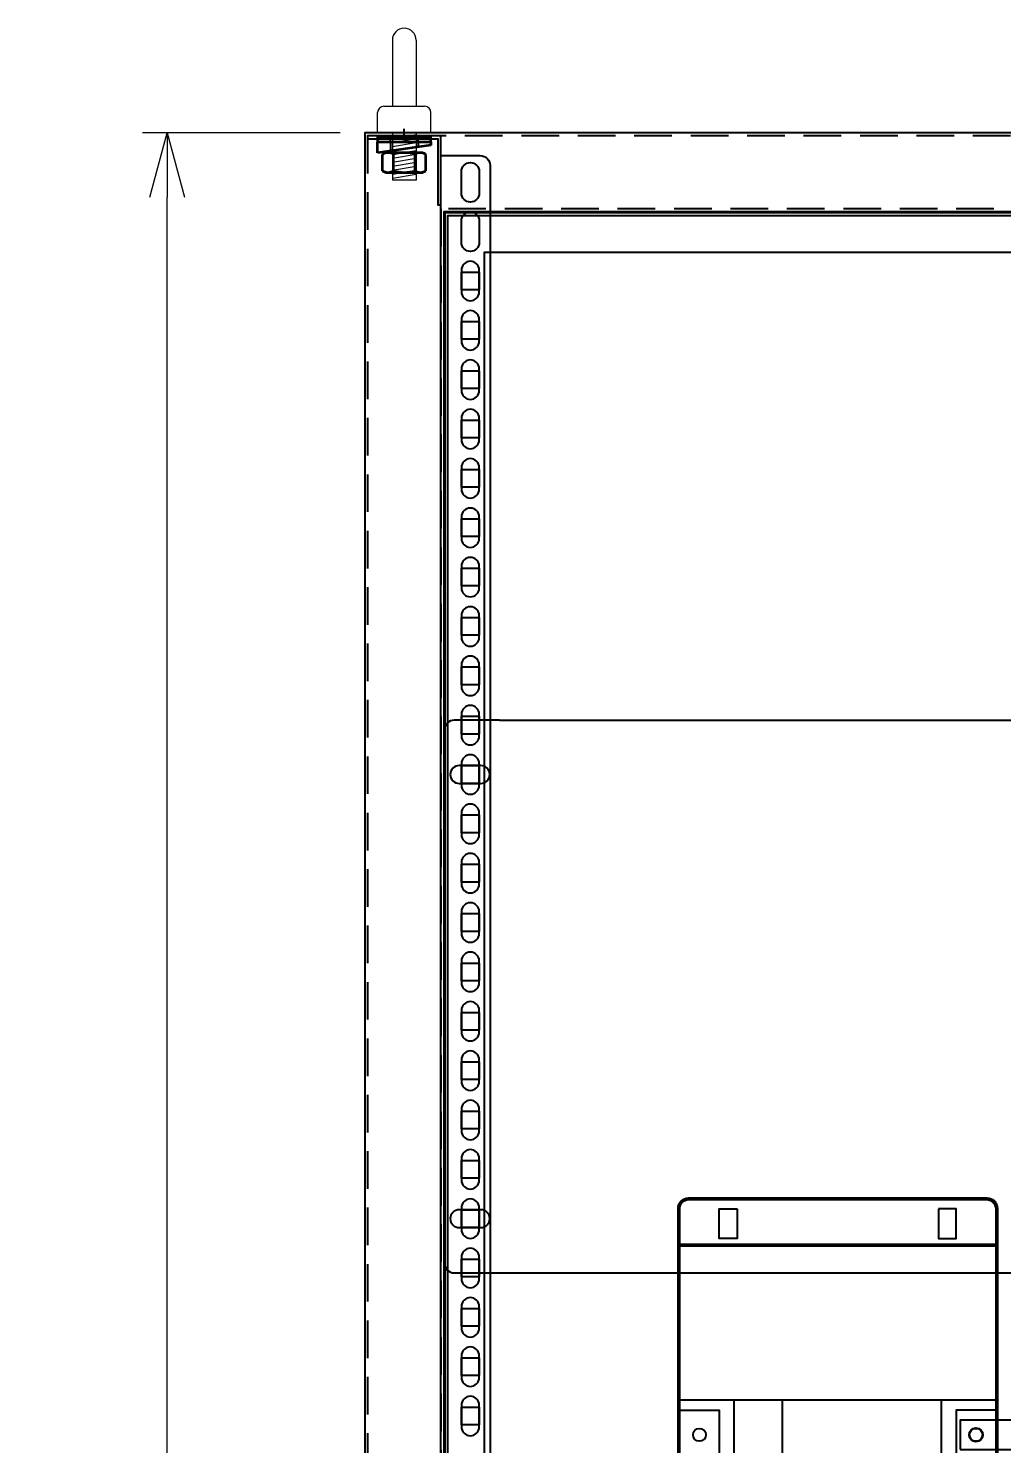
# Model space of a CAD drawing. Header units: millimetres. Extents: x 173893 to 258446, y -176540 to -123824.
# Drawn here: x 191979 to 192472, y -173023 to -172306 of the extents above; entities that cross this region are included whole.
import ezdxf

# ---------------------------------------------------------------- set-up
doc = ezdxf.new("R2010")
doc.units = ezdxf.units.MM
doc.header["$LTSCALE"] = 3
for name, pattern in [('ACAD_ISO04W100', [30, 24, -3, 0, -3]), ('CACHE2', [4.7625, 3.175, -1.5875]), ('HIDDEN', [9.525, 6.35, -3.175])]:
    doc.linetypes.add(name, pattern=pattern)
for name, color, linetype in [('@.DM. NÉT CHÍNH', 7, 'Continuous'), ('@.VISIBLE', 7, 'Continuous'), ('centerline', 6, 'ACAD_ISO04W100'), ('dim', 7, 'Continuous'), ('equipments', 2, 'Continuous'), ('Thiet bi', 7, 'Continuous')]:
    doc.layers.add(name, color=color, linetype=linetype)
for name, color, linetype, lineweight in [('FORT', 2, 'Continuous', 35), ('POINTILLE', 8, 'CACHE2', 25), ('Visible (ISO)', 7, 'Continuous', 50)]:
    doc.layers.add(name, color=color, linetype=linetype, lineweight=lineweight)
doc.styles.add('Ann_w01', font='romans.shx', dxfattribs={"width": 0.6, "bigfont": 'chineset.shx'})
doc.dimstyles.new('Dim 01_SC25', dxfattribs={"dimscale": 25, "dimtxt": 2, "dimasz": 1.3, "dimexe": 0.5, "dimexo": 0.5, "dimgap": 0.5, "dimtad": 1, "dimdec": 1, "dimzin": 12, "dimdsep": 46, "dimtxsty": 'Ann_w01', "dimblk": 'OPEN30', "dimcen": 1.5, "dimclrd": 6, "dimclre": 6, "dimclrt": 3, "dimadec": 1, "dimazin": 3, "dimtm": 1e-09, "dimtfac": 1, "dimtdec": 1, "dimtix": 1, "dimtmove": 0, "dimatfit": 3, "dimldrblk": 'OPEN30', "dimfxl": 1, "dimtolj": 1, "dimlwd": 0, "dimlwe": 0, "dimarcsym": 0})

# ---------------------------------------------------------------- blocks, each defined once
blk = doc.blocks.new('_Open30')
at = {"color": 0, "linetype": 'ByBlock', "lineweight": -2}
for p, q in [((-1, 0.268), (0, 0)), ((0, 0), (-1, -0.268)), ((0, 0), (-1, 0))]:
    blk.add_line(p, q, dxfattribs=at)
blk = doc.blocks.new('*D72')
at = {"layer": 'Defpoints', "color": 0, "transparency": 16777216}
for p in [(192049.48, -172358.88), (192149.48, -172358.88), (192149.48, -174558.88)]:
    blk.add_point(p, dxfattribs=at)
at = {"layer": 'dim', "color": 6, "lineweight": 0, "transparency": 16777216}
for p, q in [((192136.98, -172358.88), (192036.98, -172358.88)), ((192049.48, -174526.38), (192049.48, -172391.38)), ((192136.98, -174558.88), (192036.98, -174558.88))]:
    blk.add_line(p, q, dxfattribs=at)
at = {"layer": 'dim', "color": 6, "lineweight": 0, "transparency": 16777216, "xscale": 32.5, "yscale": 32.5, "zscale": 32.5}
for p, rotation in [((192049.48, -172358.88), 90), ((192049.48, -174558.88), 270)]:
    blk.add_blockref('_Open30', p, dxfattribs=dict(at, rotation=rotation))
at = {"layer": 'dim', "color": 3, "transparency": 16777216, "insert": (192011.98, -173458.88), "char_height": 50, "attachment_point": 5, "rotation": 90, "style": 'Ann_w01'}
blk.add_mtext('\\A1;2200', dxfattribs=at)
blk = doc.blocks.new('HM12_COTE')
at = {"layer": 'FORT'}
for p, q in [((-10.97, 9.15), (-9.5, 10)), ((-10.97, 0.85), (-10.97, 9.15)), ((9.5, 10), (-9.5, 10)), ((-5.48, 0.85), (-5.48, 9.15)), ((5.48, 0.85), (5.48, 9.15)), ((10.97, 9.15), (9.5, 10)), ((10.97, 0.85), (10.97, 9.15)), ((-9.5, 0), (-10.97, 0.85)), ((-9.5, 0), (9.5, 0)), ((9.5, 0), (10.97, 0.85))]:
    blk.add_line(p, q, dxfattribs=at)
for centre, radius, start, end in [((-8.23, 5.14), 4.86, 55.61585, 124.38415), ((0, -8.15), 18.15, 72.4121, 107.5879), ((8.23, 5.14), 4.86, 55.61585, 124.38415), ((-8.23, 4.86), 4.86, 235.61585, 304.38415), ((0, 18.15), 18.15, 252.4121, 287.5879), ((8.23, 4.86), 4.86, 235.61585, 304.38415)]:
    blk.add_arc(centre, radius, start, end, dxfattribs=at)
blk = doc.blocks.new('CALE_M12_IPN')
at = {"layer": 'FORT'}
for p, q in [((-13.5, 3.61), (13.5, 3.61)), ((-13.5, -1.89), (-13.5, 3.61)), ((13.5, 1.89), (-13.5, -1.89)), ((13.5, 3.61), (13.5, 1.89))]:
    blk.add_line(p, q, dxfattribs=at)
at = {"layer": 'POINTILLE'}
for p, q in [((-7, 3.61), (-7, -0.98)), ((7, 3.61), (7, 0.98))]:
    blk.add_line(p, q, dxfattribs=at)
blk = doc.blocks.new('RONDELLE_M12')
at = {"layer": 'FORT'}
blk.add_lwpolyline([(-13.5, 2.5), (-13.5, 0), (13.5, 0), (13.5, 2.5)], close=True, dxfattribs=at)
at = {"layer": 'POINTILLE'}
for p, q in [((-7, 0), (-7, 2.5)), ((7, 0), (7, 2.5))]:
    blk.add_line(p, q, dxfattribs=at)
blk = doc.blocks.new('Oval 20x9')
at = {"layer": '@.VISIBLE', "color": 2}
blk.add_lwpolyline([(-5.5, -4.5), (5.5, -4.5, 0.414214), (10, 0), (10, 0, 0.414214), (5.5, 4.5), (-5.5, 4.5, 0.414214), (-10, 0), (-10, 0, 0.414214)], format="xyb", close=True, dxfattribs=at)

msp = doc.modelspace()

# ---------------------------------------------------------------- linework, layer by layer
at = {"color": 7}
for p, q in [((192336.5, -173105.88), (192336.5, -173000.88)), ((192361.05, -173105.88), (192361.05, -173000.88)), ((192441.53, -173105.88), (192441.53, -173000.88))]:
    msp.add_line(p, q, dxfattribs=at)
for points in [[(192149.48, -174458.88), (193049.48, -174458.88), (193049.48, -172358.88), (192149.48, -172358.88)], [(192189.48, -174418.88), (193009.48, -174418.88), (193009.48, -172398.88), (192189.48, -172398.88)], [(192198.48, -172429.38), (192207.48, -172429.38), (192207.48, -172438.38), (192198.48, -172438.38)], [(192198.48, -172454.38), (192207.48, -172454.38), (192207.48, -172463.38), (192198.48, -172463.38)], [(192198.48, -172479.38), (192207.48, -172479.38), (192207.48, -172488.38), (192198.48, -172488.38)], [(192198.48, -172504.38), (192207.48, -172504.38), (192207.48, -172513.38), (192198.48, -172513.38)], [(192198.48, -172529.38), (192207.48, -172529.38), (192207.48, -172538.38), (192198.48, -172538.38)], [(192198.48, -172554.38), (192207.48, -172554.38), (192207.48, -172563.38), (192198.48, -172563.38)], [(192198.48, -172579.38), (192207.48, -172579.38), (192207.48, -172588.38), (192198.48, -172588.38)], [(192198.48, -172604.38), (192207.48, -172604.38), (192207.48, -172613.38), (192198.48, -172613.38)], [(192198.48, -172629.38), (192207.48, -172629.38), (192207.48, -172638.38), (192198.48, -172638.38)], [(192198.48, -172654.38), (192207.48, -172654.38), (192207.48, -172663.38), (192198.48, -172663.38)], [(192198.48, -172679.38), (192207.48, -172679.38), (192207.48, -172688.38), (192198.48, -172688.38)], [(192198.48, -172704.38), (192207.48, -172704.38), (192207.48, -172713.38), (192198.48, -172713.38)], [(192198.48, -172729.38), (192207.48, -172729.38), (192207.48, -172738.38), (192198.48, -172738.38)], [(192198.48, -172754.38), (192207.48, -172754.38), (192207.48, -172763.38), (192198.48, -172763.38)], [(192198.48, -172779.38), (192207.48, -172779.38), (192207.48, -172788.38), (192198.48, -172788.38)], [(192198.48, -172804.38), (192207.48, -172804.38), (192207.48, -172813.38), (192198.48, -172813.38)], [(192198.48, -172829.38), (192207.48, -172829.38), (192207.48, -172838.38), (192198.48, -172838.38)], [(192198.48, -172854.38), (192207.48, -172854.38), (192207.48, -172863.38), (192198.48, -172863.38)], [(192198.48, -172879.38), (192207.48, -172879.38), (192207.48, -172888.38), (192198.48, -172888.38)], [(192198.48, -172904.38), (192207.48, -172904.38), (192207.48, -172913.38), (192198.48, -172913.38)], [(192198.48, -172929.38), (192207.48, -172929.38), (192207.48, -172938.38), (192198.48, -172938.38)], [(192198.48, -172954.38), (192207.48, -172954.38), (192207.48, -172963.38), (192198.48, -172963.38)], [(192198.48, -172979.38), (192207.48, -172979.38), (192207.48, -172988.38), (192198.48, -172988.38)], [(192198.48, -173004.38), (192207.48, -173004.38), (192207.48, -173013.38), (192198.48, -173013.38)]]:
    msp.add_lwpolyline(points, close=True)
at = {"linetype": 'HIDDEN'}
for points in [[(192150.98, -174457.38), (193047.98, -174457.38), (193047.98, -172360.38), (192150.98, -172360.38)], [(192187.98, -174420.38), (193010.98, -174420.38), (193010.98, -172397.38), (192187.98, -172397.38)]]:
    msp.add_lwpolyline(points, close=True, dxfattribs=at)
at = {"color": 1}
msp.add_lwpolyline([(192187.98, -172395.38), (192187.98, -172360.38), (192150.98, -172360.38), (192150.98, -172361.88), (192186.48, -172361.88), (192186.48, -172395.38)], close=True, dxfattribs=at)
at = {"color": 151}
for points in [[(192187.98, -172370.38), (192207.98, -172370.38, -0.414214), (192212.98, -172375.38), (192212.98, -174442.38, -0.414214), (192207.98, -174447.38), (192187.98, -174447.38)], [(192198.48, -172389.38), (192198.48, -172378.38, -0.414214), (192202.98, -172373.88), (192202.98, -172373.88, -0.414214), (192207.48, -172378.38), (192207.48, -172389.38, -0.414214), (192202.98, -172393.88), (192202.98, -172393.88, -0.414214)], [(192198.48, -172414.38), (192198.48, -172403.38, -0.414214), (192202.98, -172398.88), (192202.98, -172398.88, -0.414214), (192207.48, -172403.38), (192207.48, -172414.38, -0.414214), (192202.98, -172418.88), (192202.98, -172418.88, -0.414214)], [(192198.48, -172428.38), (192198.48, -172439.38, 0.414214), (192202.98, -172443.88), (192202.98, -172443.88, 0.414214), (192207.48, -172439.38), (192207.48, -172428.38, 0.414214), (192202.98, -172423.88), (192202.98, -172423.88, 0.414214)], [(192198.48, -172453.38), (192198.48, -172464.38, 0.414214), (192202.98, -172468.88), (192202.98, -172468.88, 0.414214), (192207.48, -172464.38), (192207.48, -172453.38, 0.414214), (192202.98, -172448.88), (192202.98, -172448.88, 0.414214)], [(192198.48, -172478.38), (192198.48, -172489.38, 0.414214), (192202.98, -172493.88), (192202.98, -172493.88, 0.414214), (192207.48, -172489.38), (192207.48, -172478.38, 0.414214), (192202.98, -172473.88), (192202.98, -172473.88, 0.414214)], [(192198.48, -172503.38), (192198.48, -172514.38, 0.414214), (192202.98, -172518.88), (192202.98, -172518.88, 0.414214), (192207.48, -172514.38), (192207.48, -172503.38, 0.414214), (192202.98, -172498.88), (192202.98, -172498.88, 0.414214)], [(192198.48, -172528.38), (192198.48, -172539.38, 0.414214), (192202.98, -172543.88), (192202.98, -172543.88, 0.414214), (192207.48, -172539.38), (192207.48, -172528.38, 0.414214), (192202.98, -172523.88), (192202.98, -172523.88, 0.414214)], [(192198.48, -172553.38), (192198.48, -172564.38, 0.414214), (192202.98, -172568.88), (192202.98, -172568.88, 0.414214), (192207.48, -172564.38), (192207.48, -172553.38, 0.414214), (192202.98, -172548.88), (192202.98, -172548.88, 0.414214)], [(192198.48, -172578.38), (192198.48, -172589.38, 0.414214), (192202.98, -172593.88), (192202.98, -172593.88, 0.414214), (192207.48, -172589.38), (192207.48, -172578.38, 0.414214), (192202.98, -172573.88), (192202.98, -172573.88, 0.414214)], [(192198.48, -172603.38), (192198.48, -172614.38, 0.414214), (192202.98, -172618.88), (192202.98, -172618.88, 0.414214), (192207.48, -172614.38), (192207.48, -172603.38, 0.414214), (192202.98, -172598.88), (192202.98, -172598.88, 0.414214)], [(192198.48, -172628.38), (192198.48, -172639.38, 0.414214), (192202.98, -172643.88), (192202.98, -172643.88, 0.414214), (192207.48, -172639.38), (192207.48, -172628.38, 0.414214), (192202.98, -172623.88), (192202.98, -172623.88, 0.414214)], [(192198.48, -172653.38), (192198.48, -172664.38, 0.414214), (192202.98, -172668.88), (192202.98, -172668.88, 0.414214), (192207.48, -172664.38), (192207.48, -172653.38, 0.414214), (192202.98, -172648.88), (192202.98, -172648.88, 0.414214)], [(192198.48, -172678.38), (192198.48, -172689.38, 0.414214), (192202.98, -172693.88), (192202.98, -172693.88, 0.414214), (192207.48, -172689.38), (192207.48, -172678.38, 0.414214), (192202.98, -172673.88), (192202.98, -172673.88, 0.414214)], [(192198.48, -172703.38), (192198.48, -172714.38, 0.414214), (192202.98, -172718.88), (192202.98, -172718.88, 0.414214), (192207.48, -172714.38), (192207.48, -172703.38, 0.414214), (192202.98, -172698.88), (192202.98, -172698.88, 0.414214)], [(192198.48, -172728.38), (192198.48, -172739.38, 0.414214), (192202.98, -172743.88), (192202.98, -172743.88, 0.414214), (192207.48, -172739.38), (192207.48, -172728.38, 0.414214), (192202.98, -172723.88), (192202.98, -172723.88, 0.414214)], [(192198.48, -172753.38), (192198.48, -172764.38, 0.414214), (192202.98, -172768.88), (192202.98, -172768.88, 0.414214), (192207.48, -172764.38), (192207.48, -172753.38, 0.414214), (192202.98, -172748.88), (192202.98, -172748.88, 0.414214)], [(192198.48, -172778.38), (192198.48, -172789.38, 0.414214), (192202.98, -172793.88), (192202.98, -172793.88, 0.414214), (192207.48, -172789.38), (192207.48, -172778.38, 0.414214), (192202.98, -172773.88), (192202.98, -172773.88, 0.414214)], [(192198.48, -172803.38), (192198.48, -172814.38, 0.414214), (192202.98, -172818.88), (192202.98, -172818.88, 0.414214), (192207.48, -172814.38), (192207.48, -172803.38, 0.414214), (192202.98, -172798.88), (192202.98, -172798.88, 0.414214)], [(192198.48, -172828.38), (192198.48, -172839.38, 0.414214), (192202.98, -172843.88), (192202.98, -172843.88, 0.414214), (192207.48, -172839.38), (192207.48, -172828.38, 0.414214), (192202.98, -172823.88), (192202.98, -172823.88, 0.414214)], [(192198.48, -172853.38), (192198.48, -172864.38, 0.414214), (192202.98, -172868.88), (192202.98, -172868.88, 0.414214), (192207.48, -172864.38), (192207.48, -172853.38, 0.414214), (192202.98, -172848.88), (192202.98, -172848.88, 0.414214)], [(192198.48, -172878.38), (192198.48, -172889.38, 0.414214), (192202.98, -172893.88), (192202.98, -172893.88, 0.414214), (192207.48, -172889.38), (192207.48, -172878.38, 0.414214), (192202.98, -172873.88), (192202.98, -172873.88, 0.414214)], [(192198.48, -172903.38), (192198.48, -172914.38, 0.414214), (192202.98, -172918.88), (192202.98, -172918.88, 0.414214), (192207.48, -172914.38), (192207.48, -172903.38, 0.414214), (192202.98, -172898.88), (192202.98, -172898.88, 0.414214)], [(192198.48, -172928.38), (192198.48, -172939.38, 0.414214), (192202.98, -172943.88), (192202.98, -172943.88, 0.414214), (192207.48, -172939.38), (192207.48, -172928.38, 0.414214), (192202.98, -172923.88), (192202.98, -172923.88, 0.414214)], [(192198.48, -172953.38), (192198.48, -172964.38, 0.414214), (192202.98, -172968.88), (192202.98, -172968.88, 0.414214), (192207.48, -172964.38), (192207.48, -172953.38, 0.414214), (192202.98, -172948.88), (192202.98, -172948.88, 0.414214)], [(192198.48, -172978.38), (192198.48, -172989.38, 0.414214), (192202.98, -172993.88), (192202.98, -172993.88, 0.414214), (192207.48, -172989.38), (192207.48, -172978.38, 0.414214), (192202.98, -172973.88), (192202.98, -172973.88, 0.414214)], [(192198.48, -173003.38), (192198.48, -173014.38, 0.414214), (192202.98, -173018.88), (192202.98, -173018.88, 0.414214), (192207.48, -173014.38), (192207.48, -173003.38, 0.414214), (192202.98, -172998.88), (192202.98, -172998.88, 0.414214)]]:
    msp.add_lwpolyline(points, format="xyb", close=True, dxfattribs=at)
at = {"color": 6}
for points in [[(192189.98, -174418.38), (193008.98, -174418.38), (193008.98, -172399.38), (192189.98, -172399.38)], [(192191.48, -174416.88), (193007.48, -174416.88), (193007.48, -172400.88), (192191.48, -172400.88)], [(192209.98, -174398.38), (192988.98, -174398.38), (192988.98, -172419.38), (192209.98, -172419.38)]]:
    msp.add_lwpolyline(points, close=True, dxfattribs=at)
at = {"color": 1, "linetype": 'Continuous'}
msp.add_lwpolyline([(192450.98, -173025.88), (192747.98, -173025.88), (192747.98, -173010.88), (192450.98, -173010.88)], close=True, dxfattribs=at)
at = {"layer": '@.DM. NÉT CHÍNH', "linetype": 'Continuous'}
msp.add_circle((192458.98, -173018.38), 3.5, dxfattribs=at)
at = {"layer": '@.VISIBLE'}
for p, q in [((192217.78, -172656.38), (192980.98, -172656.38)), ((192217.78, -172936.38), (192980.98, -172936.38))]:
    msp.add_line(p, q, dxfattribs=at)
msp.add_lwpolyline([(192217.78, -172656.38), (192194.78, -172656.38, 0.414214), (192189.78, -172661.38), (192189.78, -172931.38, 0.414214), (192194.78, -172936.38), (192217.78, -172936.38)], format="xyb", dxfattribs=at)
at = {"layer": '@.VISIBLE', "color": 3}
for points in [[(192337.98, -172903.88), (192337.98, -172918.88), (192328.98, -172918.88), (192328.98, -172903.88)], [(192439.98, -172903.88), (192439.98, -172918.88), (192448.98, -172918.88), (192448.98, -172903.88)]]:
    msp.add_lwpolyline(points, close=True, dxfattribs=at)
at = {"layer": 'centerline'}
msp.add_line((192169.48, -172360.88), (192169.48, -172356.88), dxfattribs=at)
at = {"layer": 'equipments', "lineweight": 0}
for p, q in [((192163.48, -172311.88), (192163.48, -172345.38)), ((192175.48, -172311.88), (192175.48, -172345.38)), ((192155.98, -172358.88), (192155.98, -172348.55)), ((192159.15, -172345.38), (192179.81, -172345.38)), ((192182.98, -172358.88), (192182.98, -172348.55)), ((192182.98, -172358.88), (192155.98, -172358.88)), ((192163.48, -172358.88), (192163.48, -172382.88)), ((192175.48, -172358.88), (192163.48, -172358.88)), ((192175.48, -172358.88), (192175.48, -172382.88)), ((192175.48, -172382.88), (192163.48, -172382.88))]:
    msp.add_line(p, q, dxfattribs=at)
at = {"layer": 'equipments', "color": 8, "lineweight": 0}
for p, q in [((192175.48, -172359.88), (192163.48, -172361.88)), ((192175.48, -172361.88), (192163.48, -172363.88)), ((192175.48, -172363.88), (192163.48, -172365.88)), ((192175.48, -172365.88), (192163.48, -172367.88)), ((192175.48, -172367.88), (192163.48, -172369.88)), ((192175.48, -172369.88), (192163.48, -172371.88)), ((192175.48, -172371.88), (192163.48, -172373.88)), ((192175.48, -172373.88), (192163.48, -172375.88)), ((192175.48, -172375.88), (192163.48, -172377.88)), ((192175.48, -172377.88), (192163.48, -172379.88)), ((192175.48, -172379.88), (192163.48, -172381.88))]:
    msp.add_line(p, q, dxfattribs=at)
at = {"layer": 'equipments', "lineweight": 0}
for centre, radius, start, end in [((192169.48, -172311.88), 6, 0, 180), ((192159.15, -172348.55), 3.17, 90, 180), ((192179.81, -172348.55), 3.17, 0, 90)]:
    msp.add_arc(centre, radius, start, end, dxfattribs=at)
at = {"layer": 'Thiet bi', "color": 0}
msp.add_lwpolyline([(192469.48, -173000.88), (192308.48, -173000.88), (192308.48, -173105.88), (192469.48, -173105.88)], close=True, dxfattribs=at)
at = {"layer": 'Thiet bi', "color": 1}
for points in [[(192308.48, -173005.88), (192328.98, -173005.88), (192328.98, -173030.88), (192308.48, -173030.88)], [(192469.48, -173005.88), (192448.98, -173005.88), (192448.98, -173030.88), (192469.48, -173030.88)]]:
    msp.add_lwpolyline(points, dxfattribs=at)
for centre in [(192318.98, -173018.38), (192458.98, -173018.38)]:
    msp.add_circle(centre, 3.25, dxfattribs=at)
at = {"layer": 'Visible (ISO)', "color": 3}
for p, q in [((192308.48, -172922.38), (192308.48, -172903.88)), ((192464.48, -172898.88), (192313.48, -172898.88)), ((192469.48, -172922.38), (192469.48, -172903.88))]:
    msp.add_line(p, q, dxfattribs=at)
msp.add_lwpolyline([(192308.48, -173985.38), (192308.48, -172922.38), (192469.48, -172922.38), (192469.48, -173985.38)], close=True, dxfattribs=at)
for centre, start, end in [((192313.48, -172903.88), 90, 180), ((192464.48, -172903.88), 0, 90)]:
    msp.add_arc(centre, 5, start, end, dxfattribs=at)

# ---------------------------------------------------------------- block references
for name, p in [('RONDELLE_M12', (192169.48, -172363.38)), ('CALE_M12_IPN', (192169.48, -172366.99)), ('HM12_COTE', (192169.48, -172378.88))]:
    msp.add_blockref(name, p)
at = {"layer": '@.VISIBLE'}
for p in [(192202.78, -172683.88), (192202.78, -172908.88)]:
    msp.add_blockref('Oval 20x9', p, dxfattribs=at)

# ---------------------------------------------------------------- dimensions: what is measured, and where the dimension line sits
at = {"layer": 'dim'}
dim = msp.add_linear_dim(base=(192049.48, -172358.88), p1=(192149.48, -174558.88), p2=(192149.48, -172358.88), angle=90, dimstyle='Dim 01_SC25', dxfattribs=at)
dim.commit()
dim.dimension.update_dxf_attribs({"geometry": '*D72', "text_midpoint": (192011.98, -173458.88)})

doc.saveas('drawing.dxf')
